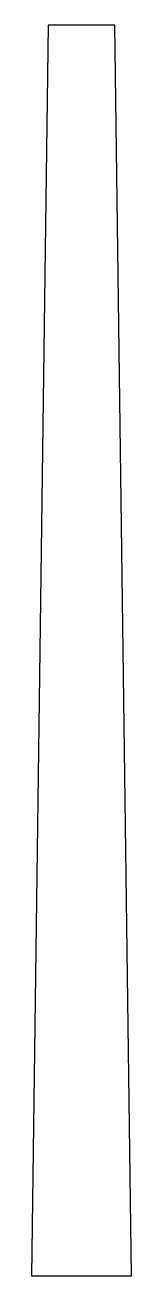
# Model space of a CAD drawing. Header units: millimetres. Extents: x -3 to 3, y 0 to 75.
import ezdxf

# ---------------------------------------------------------------- set-up
doc = ezdxf.new("R2010")
doc.units = ezdxf.units.MM
doc.layers.add('CUT_OUTER', color=1, linetype='Continuous')

msp = doc.modelspace()

# ---------------------------------------------------------------- linework, layer by layer
at = {"layer": 'CUT_OUTER'}
msp.add_lwpolyline([(-3, 0), (3, 0), (2, 75), (-2, 75)], close=True, dxfattribs=at)

doc.saveas('drawing.dxf')
